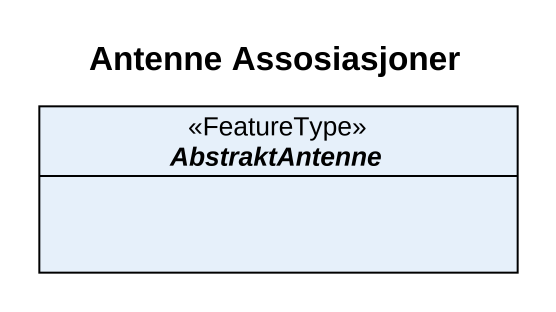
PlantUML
@startuml
title Antenne Assosiasjoner
hide circle
hide empty members
abstract class AbstraktAntenne <<FeatureType>>
@enduml
